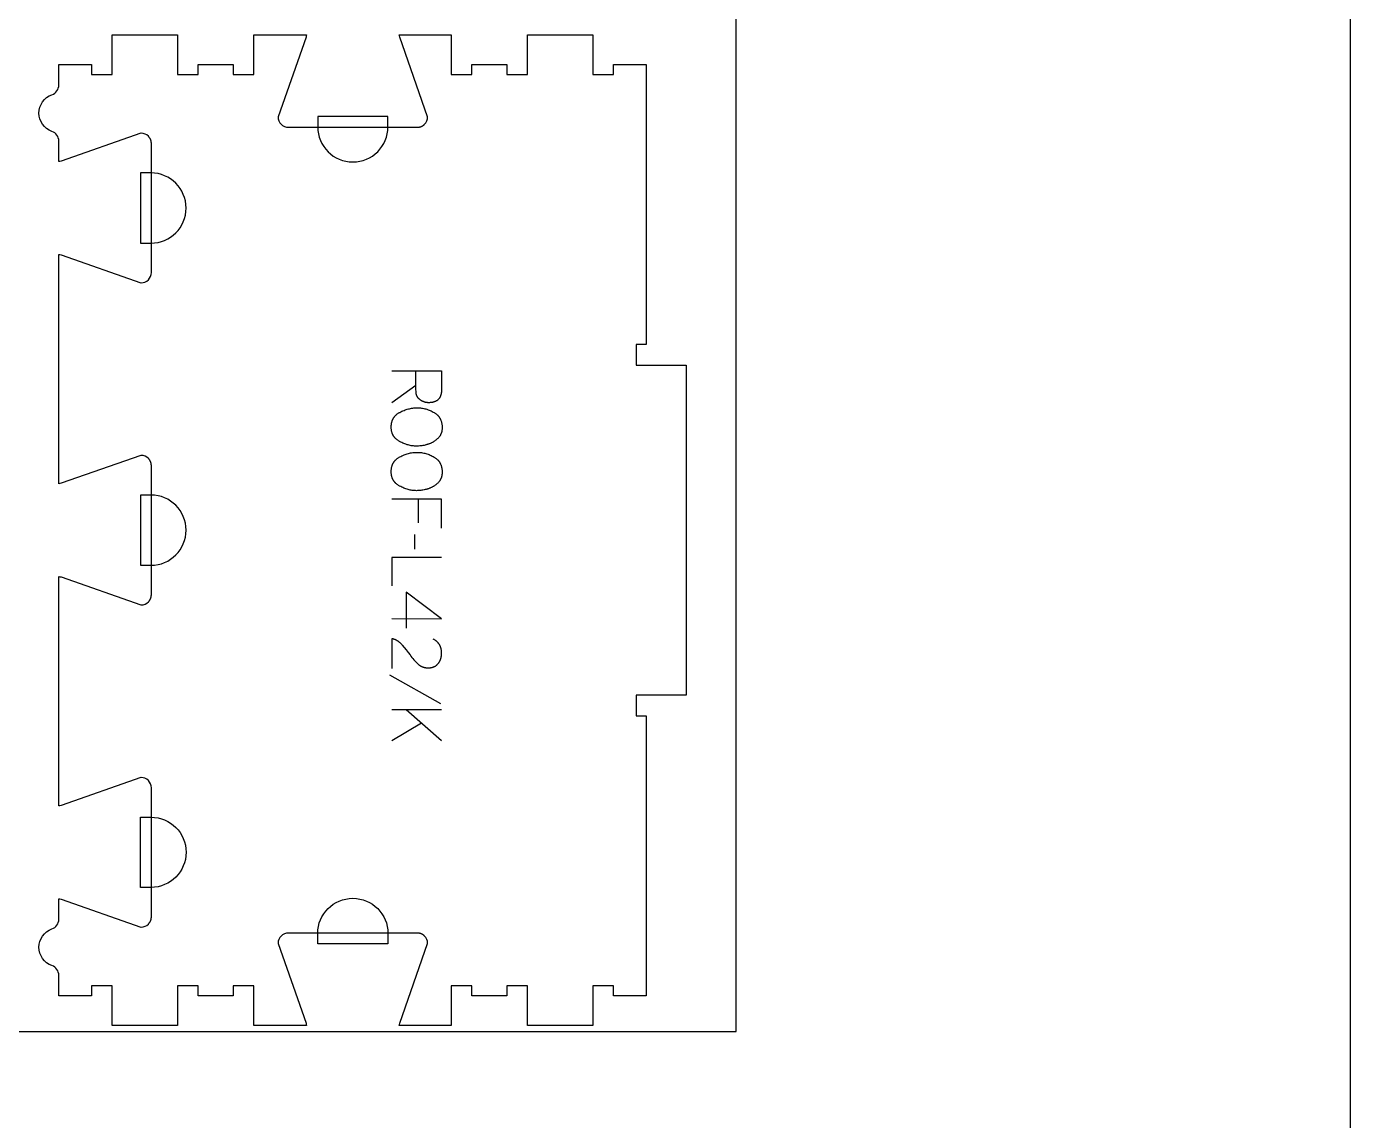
# Model space of a CAD drawing. Extents: x -7518 to -4335, y -84343 to -75479.
# Drawn here: x -5136 to -4335, y -77457 to -76795 of the extents above; entities that cross this region are included whole.
import ezdxf

# ---------------------------------------------------------------- set-up
doc = ezdxf.new("R2010")
doc.units = 0
for name, color, linetype in [('0_SHEET_SPRUCEPLY_2440X122', 1, 'CONTINUOUS'), ('1_ANYTOOL_1MMDEEP_LABELS_S', 2, 'CONTINUOUS'), ('4_ANYTOOL_CUTTHROUGH_OUTSI', 5, 'CONTINUOUS'), ('5_ANYTOOL_HALF_MILL_9MM_IN', 3, 'CONTINUOUS'), ('DONOTCUT', 18, 'CONTINUOUS')]:
    doc.layers.add(name, color=color, linetype=linetype)

msp = doc.modelspace()

# ---------------------------------------------------------------- linework, layer by layer
at = {"layer": '0_SHEET_SPRUCEPLY_2440X122'}
msp.add_lwpolyline([(-7146.3, -76182.96), (-7146.3, -77402.96), (-4706.3, -77402.96), (-4706.3, -76182.96)], close=True, dxfattribs=at)
at = {"layer": '1_ANYTOOL_1MMDEEP_LABELS_S'}
for points in [[(-4914.49, -77003.18), (-4884.49, -77003.18), (-4884.49, -77014.54), (-4884.49, -77015.03), (-4884.52, -77015.51), (-4884.53, -77015.74), (-4884.55, -77015.97), (-4884.58, -77016.19), (-4884.61, -77016.41), (-4884.64, -77016.62), (-4884.68, -77016.84), (-4884.72, -77017.05), (-4884.76, -77017.25), (-4884.81, -77017.45), (-4884.86, -77017.65), (-4884.92, -77017.84), (-4884.98, -77018.03), (-4885.04, -77018.21), (-4885.11, -77018.39), (-4885.18, -77018.57), (-4885.25, -77018.74), (-4885.33, -77018.91), (-4885.41, -77019.08), (-4885.5, -77019.24), (-4885.59, -77019.4), (-4885.68, -77019.55), (-4885.78, -77019.7), (-4885.88, -77019.85), (-4885.99, -77019.99), (-4886.1, -77020.13), (-4886.21, -77020.26), (-4886.33, -77020.39), (-4886.45, -77020.52), (-4886.57, -77020.64), (-4886.7, -77020.76), (-4886.83, -77020.88), (-4886.97, -77020.99), (-4887.11, -77021.09), (-4887.25, -77021.2), (-4887.4, -77021.3), (-4887.55, -77021.39), (-4887.7, -77021.48), (-4887.86, -77021.57), (-4888.03, -77021.65), (-4888.19, -77021.73), (-4888.36, -77021.81), (-4888.54, -77021.88), (-4888.72, -77021.95), (-4888.9, -77022.01), (-4889.08, -77022.07), (-4889.27, -77022.13), (-4889.47, -77022.18), (-4889.66, -77022.23), (-4889.86, -77022.28), (-4890.07, -77022.32), (-4890.28, -77022.35), (-4890.49, -77022.39), (-4890.71, -77022.42), (-4890.93, -77022.44), (-4891.15, -77022.46), (-4891.38, -77022.48), (-4891.85, -77022.5), (-4892.33, -77022.51), (-4892.5, -77022.51), (-4892.68, -77022.5), (-4892.85, -77022.5), (-4893.03, -77022.48), (-4893.2, -77022.47), (-4893.37, -77022.45), (-4893.54, -77022.43), (-4893.71, -77022.4), (-4893.88, -77022.37), (-4894.05, -77022.34), (-4894.22, -77022.3), (-4894.38, -77022.26), (-4894.55, -77022.22), (-4894.71, -77022.17), (-4894.88, -77022.12), (-4895.04, -77022.07), (-4895.2, -77022.01), (-4895.36, -77021.95), (-4895.52, -77021.88), (-4895.68, -77021.82), (-4895.84, -77021.75), (-4896, -77021.67), (-4896.15, -77021.59), (-4896.31, -77021.51), (-4896.46, -77021.43), (-4896.61, -77021.34), (-4896.77, -77021.25), (-4896.92, -77021.15), (-4897.07, -77021.05), (-4897.22, -77020.95), (-4897.37, -77020.84), (-4897.51, -77020.73), (-4897.66, -77020.62), (-4897.8, -77020.51), (-4897.94, -77020.39), (-4898.07, -77020.27), (-4898.2, -77020.15), (-4898.32, -77020.02), (-4898.44, -77019.9), (-4898.55, -77019.77), (-4898.66, -77019.64), (-4898.77, -77019.5), (-4898.87, -77019.37), (-4898.96, -77019.23), (-4899.05, -77019.09), (-4899.14, -77018.94), (-4899.23, -77018.8), (-4899.3, -77018.65), (-4899.38, -77018.5), (-4899.45, -77018.35), (-4899.51, -77018.19), (-4899.57, -77018.03), (-4899.63, -77017.87), (-4899.68, -77017.71), (-4899.73, -77017.55), (-4899.77, -77017.38), (-4899.81, -77017.21), (-4899.85, -77017.04), (-4899.87, -77016.86), (-4899.9, -77016.69), (-4899.92, -77016.51), (-4899.94, -77016.33), (-4899.95, -77016.14), (-4900.02, -77014.22), (-4900.04, -77012.18), (-4900.04, -77003.23)], [(-4900.04, -77012.18), (-4914.53, -77022.64)], [(-4884.49, -77098.45), (-4884.49, -77080.8), (-4914.49, -77080.8)], [(-4898.46, -77095.28), (-4898.46, -77080.8)], [(-4900.6, -77111.1), (-4900.69, -77102.31)], [(-4884.49, -77116.24), (-4914.49, -77116.24), (-4914.49, -77133.34)], [(-4914.49, -77153.18), (-4884.44, -77153.23), (-4905.83, -77137.2)], [(-4905.83, -77137.2), (-4905.83, -77158.97)], [(-4914.44, -77183.4), (-4914.4, -77165.1), (-4913.94, -77165.24), (-4913.72, -77165.32), (-4913.5, -77165.4), (-4913.28, -77165.49), (-4913.06, -77165.58), (-4912.85, -77165.67), (-4912.63, -77165.77), (-4912.42, -77165.87), (-4912.22, -77165.97), (-4912.01, -77166.08), (-4911.81, -77166.19), (-4911.61, -77166.3), (-4911.41, -77166.42), (-4911.21, -77166.54), (-4911.02, -77166.67), (-4910.83, -77166.8), (-4910.64, -77166.93), (-4910.45, -77167.06), (-4910.27, -77167.2), (-4910.09, -77167.34), (-4909.91, -77167.49), (-4909.73, -77167.64), (-4909.56, -77167.79), (-4909.39, -77167.95), (-4909.22, -77168.11), (-4909.05, -77168.27), (-4908.89, -77168.44), (-4908.72, -77168.61), (-4908.56, -77168.79), (-4908.25, -77169.15), (-4907.03, -77170.62), (-4905.84, -77172.12), (-4904.69, -77173.62), (-4903.56, -77175.15), (-4903, -77175.9), (-4902.43, -77176.64), (-4901.85, -77177.35), (-4901.26, -77178.04), (-4900.67, -77178.7), (-4900.07, -77179.35), (-4899.46, -77179.97), (-4898.84, -77180.57), (-4898.69, -77180.71), (-4898.53, -77180.85), (-4898.37, -77180.99), (-4898.2, -77181.12), (-4898.04, -77181.25), (-4897.87, -77181.37), (-4897.7, -77181.49), (-4897.53, -77181.6), (-4897.35, -77181.71), (-4897.18, -77181.81), (-4897, -77181.91), (-4896.82, -77182.01), (-4896.63, -77182.1), (-4896.45, -77182.18), (-4896.26, -77182.26), (-4896.07, -77182.34), (-4895.88, -77182.41), (-4895.68, -77182.48), (-4895.48, -77182.54), (-4895.28, -77182.59), (-4895.08, -77182.65), (-4894.88, -77182.7), (-4894.67, -77182.74), (-4894.46, -77182.78), (-4894.25, -77182.81), (-4894.04, -77182.84), (-4893.82, -77182.87), (-4893.61, -77182.89), (-4893.39, -77182.91), (-4893.17, -77182.92), (-4892.94, -77182.92), (-4892.71, -77182.93), (-4892.46, -77182.92), (-4892.22, -77182.92), (-4891.98, -77182.9), (-4891.74, -77182.89), (-4891.5, -77182.86), (-4891.27, -77182.84), (-4891.04, -77182.81), (-4890.82, -77182.77), (-4890.6, -77182.73), (-4890.38, -77182.68), (-4890.17, -77182.63), (-4889.96, -77182.57), (-4889.76, -77182.51), (-4889.56, -77182.44), (-4889.36, -77182.37), (-4889.17, -77182.29), (-4888.98, -77182.21), (-4888.79, -77182.13), (-4888.61, -77182.03), (-4888.43, -77181.94), (-4888.26, -77181.84), (-4888.09, -77181.73), (-4887.92, -77181.62), (-4887.76, -77181.5), (-4887.6, -77181.38), (-4887.44, -77181.26), (-4887.29, -77181.13), (-4887.14, -77180.99), (-4887, -77180.85), (-4886.86, -77180.7), (-4886.72, -77180.55), (-4886.59, -77180.4), (-4886.46, -77180.24), (-4886.33, -77180.08), (-4886.21, -77179.91), (-4886.09, -77179.74), (-4885.98, -77179.58), (-4885.87, -77179.4), (-4885.77, -77179.23), (-4885.67, -77179.05), (-4885.57, -77178.87), (-4885.48, -77178.69), (-4885.39, -77178.5), (-4885.31, -77178.31), (-4885.23, -77178.12), (-4885.15, -77177.93), (-4885.08, -77177.74), (-4885.01, -77177.54), (-4884.95, -77177.34), (-4884.89, -77177.13), (-4884.83, -77176.93), (-4884.78, -77176.72), (-4884.73, -77176.51), (-4884.69, -77176.29), (-4884.65, -77176.08), (-4884.62, -77175.86), (-4884.59, -77175.64), (-4884.56, -77175.41), (-4884.54, -77175.18), (-4884.52, -77174.96), (-4884.5, -77174.72), (-4884.49, -77174.49), (-4884.49, -77174.01), (-4884.49, -77173.65), (-4884.51, -77173.29), (-4884.53, -77172.93), (-4884.57, -77172.59), (-4884.61, -77172.25), (-4884.67, -77171.91), (-4884.73, -77171.58), (-4884.8, -77171.26), (-4884.89, -77170.95), (-4884.94, -77170.79), (-4884.98, -77170.64), (-4885.03, -77170.49), (-4885.09, -77170.34), (-4885.14, -77170.19), (-4885.2, -77170.05), (-4885.26, -77169.9), (-4885.33, -77169.76), (-4885.39, -77169.62), (-4885.46, -77169.48), (-4885.53, -77169.34), (-4885.61, -77169.2), (-4885.68, -77169.07), (-4885.76, -77168.93), (-4885.84, -77168.8), (-4885.93, -77168.67), (-4886.01, -77168.54), (-4886.1, -77168.42), (-4886.19, -77168.29), (-4886.28, -77168.17), (-4886.38, -77168.05), (-4886.48, -77167.92), (-4886.58, -77167.81), (-4886.68, -77167.69), (-4886.79, -77167.57), (-4886.9, -77167.46), (-4887.01, -77167.35), (-4887.12, -77167.24), (-4887.24, -77167.13), (-4887.35, -77167.02), (-4887.48, -77166.92), (-4887.6, -77166.81), (-4887.85, -77166.61), (-4888.12, -77166.41), (-4888.39, -77166.22), (-4888.67, -77166.04), (-4888.97, -77165.86), (-4889.27, -77165.69), (-4889.59, -77165.53)], [(-4884.96, -77204.61), (-4915.73, -77187.43)], [(-4914.49, -77208.04), (-4884.49, -77208.04)], [(-4905.87, -77208.04), (-4884.49, -77226.98)], [(-4914.49, -77226.98), (-4896.66, -77216.18)]]:
    msp.add_lwpolyline(points, dxfattribs=at)
for points in [[(-4884.14, -77037.64), (-4884.15, -77038.01), (-4884.17, -77038.38), (-4884.19, -77038.73), (-4884.24, -77039.08), (-4884.26, -77039.26), (-4884.29, -77039.43), (-4884.32, -77039.6), (-4884.35, -77039.76), (-4884.39, -77039.93), (-4884.43, -77040.09), (-4884.47, -77040.26), (-4884.51, -77040.42), (-4884.56, -77040.57), (-4884.61, -77040.73), (-4884.66, -77040.89), (-4884.72, -77041.04), (-4884.78, -77041.19), (-4884.84, -77041.34), (-4884.91, -77041.49), (-4884.97, -77041.63), (-4885.05, -77041.78), (-4885.12, -77041.92), (-4885.2, -77042.06), (-4885.27, -77042.2), (-4885.36, -77042.34), (-4885.44, -77042.47), (-4885.53, -77042.61), (-4885.62, -77042.74), (-4885.81, -77043), (-4886, -77043.25), (-4886.2, -77043.5), (-4886.41, -77043.74), (-4886.62, -77043.98), (-4886.84, -77044.21), (-4887.07, -77044.43), (-4887.3, -77044.65), (-4887.54, -77044.87), (-4887.78, -77045.07), (-4888.03, -77045.27), (-4888.29, -77045.47), (-4888.55, -77045.66), (-4888.82, -77045.84), (-4889.09, -77046.02), (-4889.37, -77046.19), (-4889.66, -77046.36), (-4889.95, -77046.52), (-4890.24, -77046.67), (-4890.54, -77046.82), (-4890.84, -77046.96), (-4891.14, -77047.1), (-4891.45, -77047.23), (-4891.76, -77047.36), (-4892.08, -77047.48), (-4892.39, -77047.59), (-4892.72, -77047.7), (-4893.04, -77047.81), (-4893.37, -77047.9), (-4893.71, -77048), (-4894.04, -77048.08), (-4894.39, -77048.16), (-4895.07, -77048.31), (-4895.74, -77048.43), (-4896.41, -77048.54), (-4897.08, -77048.63), (-4897.73, -77048.7), (-4898.38, -77048.74), (-4899.02, -77048.77), (-4899.66, -77048.78), (-4900.29, -77048.77), (-4900.93, -77048.74), (-4901.57, -77048.69), (-4902.21, -77048.61), (-4902.84, -77048.51), (-4903.48, -77048.39), (-4904.12, -77048.25), (-4904.76, -77048.09), (-4905.39, -77047.91), (-4906.03, -77047.7), (-4906.67, -77047.48), (-4907.31, -77047.23), (-4907.94, -77046.96), (-4908.58, -77046.67), (-4909.22, -77046.35), (-4909.86, -77046.02), (-4910.17, -77045.84), (-4910.47, -77045.66), (-4910.77, -77045.47), (-4911.05, -77045.28), (-4911.33, -77045.08), (-4911.59, -77044.87), (-4911.84, -77044.66), (-4912.09, -77044.44), (-4912.21, -77044.33), (-4912.32, -77044.21), (-4912.44, -77044.1), (-4912.55, -77043.98), (-4912.65, -77043.86), (-4912.76, -77043.74), (-4912.86, -77043.62), (-4912.96, -77043.5), (-4913.06, -77043.37), (-4913.16, -77043.25), (-4913.25, -77043.12), (-4913.34, -77042.99), (-4913.43, -77042.86), (-4913.52, -77042.73), (-4913.6, -77042.59), (-4913.68, -77042.46), (-4913.76, -77042.32), (-4913.84, -77042.18), (-4913.91, -77042.04), (-4913.98, -77041.9), (-4914.05, -77041.76), (-4914.12, -77041.61), (-4914.18, -77041.46), (-4914.24, -77041.32), (-4914.3, -77041.17), (-4914.35, -77041.02), (-4914.41, -77040.86), (-4914.46, -77040.71), (-4914.55, -77040.4), (-4914.64, -77040.08), (-4914.71, -77039.75), (-4914.78, -77039.42), (-4914.83, -77039.08), (-4914.88, -77038.74), (-4914.91, -77038.39), (-4914.94, -77038.03), (-4914.95, -77037.67), (-4914.96, -77037.3), (-4914.95, -77036.92), (-4914.94, -77036.54), (-4914.91, -77036.17), (-4914.88, -77035.81), (-4914.83, -77035.45), (-4914.77, -77035.1), (-4914.71, -77034.76), (-4914.63, -77034.42), (-4914.55, -77034.1), (-4914.45, -77033.77), (-4914.4, -77033.61), (-4914.34, -77033.46), (-4914.29, -77033.3), (-4914.23, -77033.15), (-4914.17, -77033), (-4914.1, -77032.85), (-4914.03, -77032.7), (-4913.96, -77032.55), (-4913.89, -77032.4), (-4913.82, -77032.26), (-4913.74, -77032.12), (-4913.66, -77031.98), (-4913.58, -77031.84), (-4913.49, -77031.7), (-4913.41, -77031.57), (-4913.32, -77031.43), (-4913.22, -77031.3), (-4913.13, -77031.17), (-4913.03, -77031.04), (-4912.93, -77030.91), (-4912.83, -77030.79), (-4912.72, -77030.66), (-4912.62, -77030.54), (-4912.51, -77030.42), (-4912.39, -77030.3), (-4912.28, -77030.19), (-4912.16, -77030.07), (-4912.04, -77029.96), (-4911.92, -77029.84), (-4911.79, -77029.73), (-4911.53, -77029.52), (-4911.27, -77029.31), (-4910.99, -77029.11), (-4910.7, -77028.91), (-4910.4, -77028.72), (-4910.09, -77028.54), (-4909.77, -77028.36), (-4909.12, -77028.03), (-4908.47, -77027.71), (-4907.83, -77027.42), (-4907.18, -77027.15), (-4906.53, -77026.9), (-4905.88, -77026.68), (-4905.23, -77026.47), (-4904.58, -77026.29), (-4903.92, -77026.13), (-4903.27, -77025.99), (-4902.62, -77025.87), (-4901.97, -77025.77), (-4901.32, -77025.69), (-4900.66, -77025.64), (-4900.01, -77025.61), (-4899.36, -77025.6), (-4898.66, -77025.61), (-4897.98, -77025.64), (-4897.29, -77025.7), (-4896.62, -77025.78), (-4895.95, -77025.88), (-4895.28, -77026), (-4894.63, -77026.15), (-4893.97, -77026.32), (-4893.33, -77026.51), (-4892.69, -77026.73), (-4892.05, -77026.96), (-4891.42, -77027.22), (-4890.8, -77027.51), (-4890.18, -77027.81), (-4889.57, -77028.14), (-4888.96, -77028.49), (-4888.67, -77028.67), (-4888.38, -77028.87), (-4888.1, -77029.06), (-4887.83, -77029.27), (-4887.58, -77029.48), (-4887.33, -77029.69), (-4887.09, -77029.92), (-4886.85, -77030.15), (-4886.74, -77030.26), (-4886.63, -77030.38), (-4886.53, -77030.5), (-4886.42, -77030.63), (-4886.32, -77030.75), (-4886.22, -77030.88), (-4886.12, -77031), (-4886.03, -77031.13), (-4885.93, -77031.26), (-4885.84, -77031.4), (-4885.75, -77031.53), (-4885.67, -77031.67), (-4885.58, -77031.8), (-4885.5, -77031.94), (-4885.42, -77032.08), (-4885.35, -77032.22), (-4885.27, -77032.37), (-4885.2, -77032.51), (-4885.07, -77032.81), (-4884.94, -77033.11), (-4884.82, -77033.42), (-4884.71, -77033.74), (-4884.61, -77034.06), (-4884.52, -77034.39), (-4884.44, -77034.72), (-4884.37, -77035.06), (-4884.31, -77035.41), (-4884.26, -77035.77), (-4884.22, -77036.13), (-4884.19, -77036.5), (-4884.16, -77036.87), (-4884.15, -77037.25)], [(-4884.14, -77064.6), (-4884.15, -77064.97), (-4884.17, -77065.33), (-4884.19, -77065.69), (-4884.24, -77066.04), (-4884.26, -77066.21), (-4884.29, -77066.38), (-4884.32, -77066.55), (-4884.35, -77066.72), (-4884.39, -77066.89), (-4884.43, -77067.05), (-4884.47, -77067.21), (-4884.51, -77067.37), (-4884.56, -77067.53), (-4884.61, -77067.69), (-4884.66, -77067.84), (-4884.72, -77068), (-4884.78, -77068.15), (-4884.84, -77068.3), (-4884.91, -77068.45), (-4884.97, -77068.59), (-4885.05, -77068.74), (-4885.12, -77068.88), (-4885.2, -77069.02), (-4885.27, -77069.16), (-4885.36, -77069.3), (-4885.44, -77069.43), (-4885.53, -77069.57), (-4885.62, -77069.7), (-4885.81, -77069.96), (-4886, -77070.21), (-4886.2, -77070.46), (-4886.41, -77070.7), (-4886.62, -77070.94), (-4886.84, -77071.17), (-4887.07, -77071.39), (-4887.3, -77071.61), (-4887.54, -77071.82), (-4887.78, -77072.03), (-4888.03, -77072.23), (-4888.29, -77072.43), (-4888.55, -77072.62), (-4888.82, -77072.8), (-4889.09, -77072.98), (-4889.37, -77073.15), (-4889.66, -77073.31), (-4889.95, -77073.47), (-4890.24, -77073.63), (-4890.54, -77073.78), (-4890.84, -77073.92), (-4891.14, -77074.06), (-4891.45, -77074.19), (-4891.76, -77074.32), (-4892.08, -77074.44), (-4892.39, -77074.55), (-4892.72, -77074.66), (-4893.04, -77074.76), (-4893.37, -77074.86), (-4893.71, -77074.95), (-4894.04, -77075.04), (-4894.39, -77075.12), (-4895.07, -77075.26), (-4895.74, -77075.39), (-4896.41, -77075.5), (-4897.08, -77075.59), (-4897.73, -77075.65), (-4898.38, -77075.7), (-4899.02, -77075.73), (-4899.66, -77075.74), (-4900.29, -77075.73), (-4900.93, -77075.7), (-4901.57, -77075.64), (-4902.21, -77075.57), (-4902.84, -77075.47), (-4903.48, -77075.35), (-4904.12, -77075.21), (-4904.76, -77075.05), (-4905.39, -77074.87), (-4906.03, -77074.66), (-4906.67, -77074.43), (-4907.31, -77074.19), (-4907.94, -77073.92), (-4908.58, -77073.62), (-4909.22, -77073.31), (-4909.86, -77072.98), (-4910.17, -77072.8), (-4910.47, -77072.62), (-4910.77, -77072.43), (-4911.05, -77072.24), (-4911.33, -77072.03), (-4911.59, -77071.83), (-4911.84, -77071.61), (-4912.09, -77071.39), (-4912.21, -77071.28), (-4912.32, -77071.17), (-4912.44, -77071.05), (-4912.55, -77070.94), (-4912.65, -77070.82), (-4912.76, -77070.7), (-4912.86, -77070.58), (-4912.96, -77070.45), (-4913.06, -77070.33), (-4913.16, -77070.2), (-4913.25, -77070.08), (-4913.34, -77069.95), (-4913.43, -77069.82), (-4913.52, -77069.68), (-4913.6, -77069.55), (-4913.68, -77069.41), (-4913.76, -77069.28), (-4913.84, -77069.14), (-4913.91, -77069), (-4913.98, -77068.86), (-4914.05, -77068.71), (-4914.12, -77068.57), (-4914.18, -77068.42), (-4914.24, -77068.27), (-4914.3, -77068.12), (-4914.35, -77067.97), (-4914.41, -77067.82), (-4914.46, -77067.67), (-4914.55, -77067.35), (-4914.64, -77067.03), (-4914.71, -77066.71), (-4914.78, -77066.38), (-4914.83, -77066.04), (-4914.88, -77065.69), (-4914.91, -77065.34), (-4914.94, -77064.99), (-4914.95, -77064.62), (-4914.96, -77064.25), (-4914.95, -77063.87), (-4914.94, -77063.5), (-4914.91, -77063.13), (-4914.88, -77062.77), (-4914.83, -77062.41), (-4914.77, -77062.06), (-4914.71, -77061.72), (-4914.63, -77061.38), (-4914.55, -77061.05), (-4914.45, -77060.73), (-4914.4, -77060.57), (-4914.34, -77060.41), (-4914.29, -77060.26), (-4914.23, -77060.11), (-4914.17, -77059.95), (-4914.1, -77059.8), (-4914.03, -77059.65), (-4913.96, -77059.51), (-4913.89, -77059.36), (-4913.82, -77059.22), (-4913.74, -77059.08), (-4913.66, -77058.94), (-4913.58, -77058.8), (-4913.49, -77058.66), (-4913.41, -77058.52), (-4913.32, -77058.39), (-4913.22, -77058.26), (-4913.13, -77058.13), (-4913.03, -77058), (-4912.93, -77057.87), (-4912.83, -77057.75), (-4912.72, -77057.62), (-4912.62, -77057.5), (-4912.51, -77057.38), (-4912.39, -77057.26), (-4912.28, -77057.14), (-4912.16, -77057.03), (-4912.04, -77056.91), (-4911.92, -77056.8), (-4911.79, -77056.69), (-4911.53, -77056.48), (-4911.27, -77056.27), (-4910.99, -77056.06), (-4910.7, -77055.87), (-4910.4, -77055.68), (-4910.09, -77055.5), (-4909.77, -77055.32), (-4909.12, -77054.98), (-4908.47, -77054.67), (-4907.83, -77054.38), (-4907.18, -77054.11), (-4906.53, -77053.86), (-4905.88, -77053.63), (-4905.23, -77053.43), (-4904.58, -77053.25), (-4903.92, -77053.08), (-4903.27, -77052.94), (-4902.62, -77052.82), (-4901.97, -77052.73), (-4901.32, -77052.65), (-4900.66, -77052.6), (-4900.01, -77052.57), (-4899.36, -77052.55), (-4898.66, -77052.57), (-4897.98, -77052.6), (-4897.29, -77052.66), (-4896.62, -77052.74), (-4895.95, -77052.84), (-4895.28, -77052.96), (-4894.63, -77053.11), (-4893.97, -77053.28), (-4893.33, -77053.47), (-4892.69, -77053.68), (-4892.05, -77053.92), (-4891.42, -77054.18), (-4890.8, -77054.46), (-4890.18, -77054.77), (-4889.57, -77055.1), (-4888.96, -77055.45), (-4888.67, -77055.63), (-4888.38, -77055.82), (-4888.1, -77056.02), (-4887.83, -77056.22), (-4887.58, -77056.43), (-4887.33, -77056.65), (-4887.09, -77056.87), (-4886.85, -77057.1), (-4886.74, -77057.22), (-4886.63, -77057.34), (-4886.53, -77057.46), (-4886.42, -77057.58), (-4886.32, -77057.71), (-4886.22, -77057.83), (-4886.12, -77057.96), (-4886.03, -77058.09), (-4885.93, -77058.22), (-4885.84, -77058.35), (-4885.75, -77058.49), (-4885.67, -77058.62), (-4885.58, -77058.76), (-4885.5, -77058.9), (-4885.42, -77059.04), (-4885.35, -77059.18), (-4885.27, -77059.33), (-4885.2, -77059.47), (-4885.07, -77059.77), (-4884.94, -77060.07), (-4884.82, -77060.38), (-4884.71, -77060.69), (-4884.61, -77061.02), (-4884.52, -77061.34), (-4884.44, -77061.68), (-4884.37, -77062.02), (-4884.31, -77062.37), (-4884.26, -77062.72), (-4884.22, -77063.09), (-4884.19, -77063.45), (-4884.16, -77063.83), (-4884.15, -77064.21)]]:
    msp.add_lwpolyline(points, close=True, dxfattribs=at)
at = {"layer": '4_ANYTOOL_CUTTHROUGH_OUTSI', "color": 5}
msp.add_lwpolyline([(-5120.22, -76836.18, 0.317837), (-5116.05, -76830.29), (-5116.05, -76817.88), (-5096.29, -76817.88), (-5096.29, -76823.88), (-5083.79, -76823.88), (-5083.79, -76799.88), (-5044.29, -76799.88), (-5044.29, -76823.88), (-5031.79, -76823.88), (-5031.79, -76817.88), (-5010.66, -76817.88), (-5010.66, -76823.88), (-4998.16, -76823.88), (-4998.16, -76799.88), (-4966.27, -76799.88), (-4966.27, -76799.88, -0.061485), (-4966.5, -76801.27), (-4983.41, -76849.59), (-4983.41, -76849.63), (-4983.41, -76849.63, 0.414214), (-4977.16, -76855.88), (-4899.16, -76855.88), (-4899.01, -76855.88), (-4898.86, -76855.88), (-4898.71, -76855.87), (-4898.56, -76855.85), (-4898.41, -76855.84), (-4898.26, -76855.82), (-4898.1, -76855.79), (-4897.95, -76855.77), (-4897.8, -76855.73), (-4897.65, -76855.7), (-4897.5, -76855.66), (-4897.35, -76855.62), (-4897.21, -76855.57), (-4897.06, -76855.52), (-4896.91, -76855.47), (-4896.77, -76855.41), (-4896.63, -76855.35), (-4896.48, -76855.28), (-4896.35, -76855.21), (-4896.21, -76855.14), (-4896.07, -76855.07), (-4895.94, -76854.99), (-4895.81, -76854.91), (-4895.68, -76854.82), (-4895.55, -76854.74), (-4895.43, -76854.65), (-4895.31, -76854.55), (-4895.19, -76854.46), (-4895.07, -76854.36), (-4894.96, -76854.26), (-4894.85, -76854.16), (-4894.74, -76854.05, 0.198912), (-4892.91, -76849.63), (-4892.91, -76849.59), (-4892.92, -76849.55), (-4909.82, -76801.27), (-4909.82, -76801.27, -0.061485), (-4910.05, -76799.88), (-4878.66, -76799.88), (-4878.66, -76823.88), (-4866.16, -76823.88), (-4866.16, -76817.88), (-4845.03, -76817.88), (-4845.03, -76823.88), (-4832.53, -76823.88), (-4832.53, -76799.88), (-4793.03, -76799.88), (-4793.03, -76823.88), (-4780.53, -76823.88), (-4780.53, -76817.88), (-4760.77, -76817.88), (-4760.77, -76987.38), (-4766.77, -76987.38), (-4766.77, -76999.88), (-4736.55, -76999.88), (-4736.55, -77099.63), (-4736.55, -77199.38), (-4766.77, -77199.38), (-4766.77, -77211.88), (-4760.77, -77211.88), (-4760.77, -77381.38), (-4780.53, -77381.38), (-4780.53, -77375.38), (-4793.03, -77375.38), (-4793.03, -77399.38), (-4832.53, -77399.38), (-4832.53, -77375.38), (-4845.03, -77375.38), (-4845.03, -77381.38), (-4866.16, -77381.38), (-4866.16, -77375.38), (-4878.66, -77375.38), (-4878.66, -77399.38), (-4910.05, -77399.38), (-4910.05, -77399.38, -0.061485), (-4909.82, -77397.99), (-4892.91, -77349.68), (-4892.91, -77349.63), (-4892.91, -77349.63, 0.198912), (-4894.74, -77345.21), (-4894.85, -77345.11), (-4894.96, -77345.01), (-4895.07, -77344.91), (-4895.19, -77344.81), (-4895.31, -77344.71), (-4895.43, -77344.62), (-4895.55, -77344.53), (-4895.68, -77344.44), (-4895.81, -77344.36), (-4895.94, -77344.28), (-4896.07, -77344.2), (-4896.21, -77344.12), (-4896.35, -77344.05), (-4896.48, -77343.99), (-4896.63, -77343.92), (-4896.77, -77343.86), (-4896.91, -77343.8), (-4897.06, -77343.75), (-4897.21, -77343.7), (-4897.35, -77343.65), (-4897.5, -77343.61), (-4897.65, -77343.57), (-4897.8, -77343.53), (-4897.95, -77343.5), (-4898.1, -77343.47), (-4898.26, -77343.45), (-4898.41, -77343.43), (-4898.56, -77343.41), (-4898.71, -77343.4), (-4898.86, -77343.39), (-4899.01, -77343.39), (-4899.16, -77343.38), (-4977.16, -77343.38, 0.414214), (-4983.41, -77349.63), (-4983.41, -77349.68), (-4983.4, -77349.72), (-4966.5, -77397.99), (-4966.5, -77397.99, -0.061485), (-4966.27, -77399.38), (-4998.16, -77399.38), (-4998.16, -77375.38), (-5010.66, -77375.38), (-5010.66, -77381.38), (-5031.79, -77381.38), (-5031.79, -77375.38), (-5044.29, -77375.38), (-5044.29, -77399.38), (-5083.79, -77399.38), (-5083.79, -77375.38), (-5096.29, -77375.38), (-5096.29, -77381.38), (-5116.05, -77381.38), (-5116.05, -77368.98), (-5116.05, -77368.98, 0.317837), (-5120.22, -77363.09, -0.707107), (-5120.22, -77340.93, 0.317837), (-5116.05, -77335.04), (-5116.05, -77322.64, -0.061485), (-5114.66, -77322.87), (-5066.34, -77339.78), (-5066.3, -77339.78), (-5066.3, -77339.78, 0.198912), (-5061.88, -77337.95), (-5061.78, -77337.85), (-5061.67, -77337.74), (-5061.57, -77337.62), (-5061.48, -77337.51), (-5061.38, -77337.39), (-5061.29, -77337.27), (-5061.2, -77337.14), (-5061.11, -77337.02), (-5061.03, -77336.89), (-5060.94, -77336.76), (-5060.87, -77336.62), (-5060.79, -77336.49), (-5060.72, -77336.35), (-5060.65, -77336.21), (-5060.59, -77336.07), (-5060.53, -77335.93), (-5060.47, -77335.78), (-5060.41, -77335.64), (-5060.36, -77335.49), (-5060.32, -77335.34), (-5060.27, -77335.19), (-5060.24, -77335.04), (-5060.2, -77334.89), (-5060.17, -77334.74), (-5060.14, -77334.59), (-5060.12, -77334.44), (-5060.1, -77334.29), (-5060.08, -77334.14), (-5060.07, -77333.98), (-5060.06, -77333.83), (-5060.05, -77333.68), (-5060.05, -77333.53), (-5060.05, -77255.53, 0.414214), (-5066.3, -77249.28), (-5066.34, -77249.28), (-5066.38, -77249.3), (-5114.66, -77266.19), (-5114.66, -77266.19, -0.061485), (-5116.05, -77266.43), (-5116.05, -77127.74, -0.061485), (-5114.66, -77127.97), (-5066.34, -77144.88), (-5066.3, -77144.88), (-5066.3, -77144.88, 0.198912), (-5061.88, -77143.05), (-5061.78, -77142.95), (-5061.67, -77142.84), (-5061.57, -77142.72), (-5061.48, -77142.61), (-5061.38, -77142.49), (-5061.29, -77142.37), (-5061.2, -77142.24), (-5061.11, -77142.12), (-5061.03, -77141.99), (-5060.94, -77141.86), (-5060.87, -77141.72), (-5060.79, -77141.59), (-5060.72, -77141.45), (-5060.65, -77141.31), (-5060.59, -77141.17), (-5060.53, -77141.03), (-5060.47, -77140.88), (-5060.41, -77140.74), (-5060.36, -77140.59), (-5060.32, -77140.44), (-5060.27, -77140.29), (-5060.24, -77140.14), (-5060.2, -77139.99), (-5060.17, -77139.84), (-5060.14, -77139.69), (-5060.12, -77139.54), (-5060.1, -77139.39), (-5060.08, -77139.24), (-5060.07, -77139.08), (-5060.06, -77138.93), (-5060.05, -77138.78), (-5060.05, -77138.63), (-5060.05, -77060.63), (-5060.05, -77060.48), (-5060.06, -77060.33), (-5060.07, -77060.18), (-5060.08, -77060.03), (-5060.1, -77059.88), (-5060.12, -77059.73), (-5060.14, -77059.58), (-5060.17, -77059.43), (-5060.2, -77059.27), (-5060.24, -77059.12), (-5060.27, -77058.98), (-5060.32, -77058.83), (-5060.36, -77058.68), (-5060.41, -77058.53), (-5060.47, -77058.39), (-5060.53, -77058.24), (-5060.59, -77058.1), (-5060.65, -77057.96), (-5060.72, -77057.82), (-5060.79, -77057.68), (-5060.87, -77057.54), (-5060.94, -77057.41), (-5061.03, -77057.28), (-5061.11, -77057.15), (-5061.2, -77057.02), (-5061.29, -77056.9), (-5061.38, -77056.78), (-5061.48, -77056.66), (-5061.57, -77056.54), (-5061.67, -77056.43), (-5061.78, -77056.32), (-5061.88, -77056.21, 0.198912), (-5066.3, -77054.38), (-5066.34, -77054.38), (-5066.38, -77054.4), (-5114.66, -77071.29), (-5114.66, -77071.29, -0.061485), (-5116.05, -77071.53), (-5116.05, -76932.84, -0.061485), (-5114.66, -76933.07), (-5066.34, -76949.98), (-5066.3, -76949.98), (-5066.3, -76949.98, 0.414214), (-5060.05, -76943.73), (-5060.05, -76865.73), (-5060.05, -76865.58), (-5060.06, -76865.43), (-5060.07, -76865.28), (-5060.08, -76865.13), (-5060.1, -76864.98), (-5060.12, -76864.83), (-5060.14, -76864.68), (-5060.17, -76864.53), (-5060.2, -76864.37), (-5060.24, -76864.22), (-5060.27, -76864.08), (-5060.32, -76863.93), (-5060.36, -76863.78), (-5060.41, -76863.63), (-5060.47, -76863.49), (-5060.53, -76863.34), (-5060.59, -76863.2), (-5060.65, -76863.06), (-5060.72, -76862.92), (-5060.79, -76862.78), (-5060.87, -76862.64), (-5060.94, -76862.51), (-5061.03, -76862.38), (-5061.11, -76862.25), (-5061.2, -76862.12), (-5061.29, -76862), (-5061.38, -76861.88), (-5061.48, -76861.76), (-5061.57, -76861.64), (-5061.67, -76861.53), (-5061.78, -76861.42), (-5061.88, -76861.31, 0.198912), (-5066.3, -76859.48), (-5066.34, -76859.48), (-5066.38, -76859.5), (-5114.66, -76876.39), (-5114.66, -76876.39, -0.061485), (-5116.05, -76876.63), (-5116.05, -76864.23, 0.317837), (-5120.22, -76858.34, -0.707107)], format="xyb", close=True, dxfattribs=at)
at = {"layer": '5_ANYTOOL_HALF_MILL_9MM_IN', "color": 3}
for points in [[(-4959.41, -76855.63, 1), (-4916.91, -76855.63), (-4916.91, -76855.38), (-4916.91, -76849.38), (-4959.41, -76849.38), (-4959.41, -76855.38), (-4959.41, -76855.63)], [(-5060.3, -76925.98, 1), (-5060.3, -76883.48), (-5060.55, -76883.48), (-5066.55, -76883.48), (-5066.55, -76925.98), (-5060.55, -76925.98), (-5060.3, -76925.98)], [(-5060.3, -77120.88, 1), (-5060.3, -77078.38), (-5060.55, -77078.38), (-5066.55, -77078.38), (-5066.55, -77120.88), (-5060.55, -77120.88), (-5060.3, -77120.88)], [(-5060.3, -77273.28, -1), (-5060.3, -77315.78), (-5060.55, -77315.78), (-5066.55, -77315.78), (-5066.55, -77273.28), (-5060.55, -77273.28), (-5060.3, -77273.28)], [(-4959.41, -77343.63, -1), (-4916.91, -77343.63), (-4916.91, -77343.88), (-4916.91, -77349.88), (-4959.41, -77349.88), (-4959.41, -77343.88), (-4959.41, -77343.63)]]:
    msp.add_lwpolyline(points, format="xyb", close=True, dxfattribs=at)
at = {"layer": 'DONOTCUT'}
msp.add_lwpolyline([(-7518.01, -84342.5), (-4334.6, -84342.5), (-4334.6, -75478.95), (-7518.01, -75478.95)], close=True, dxfattribs=at)

doc.saveas('drawing.dxf')
